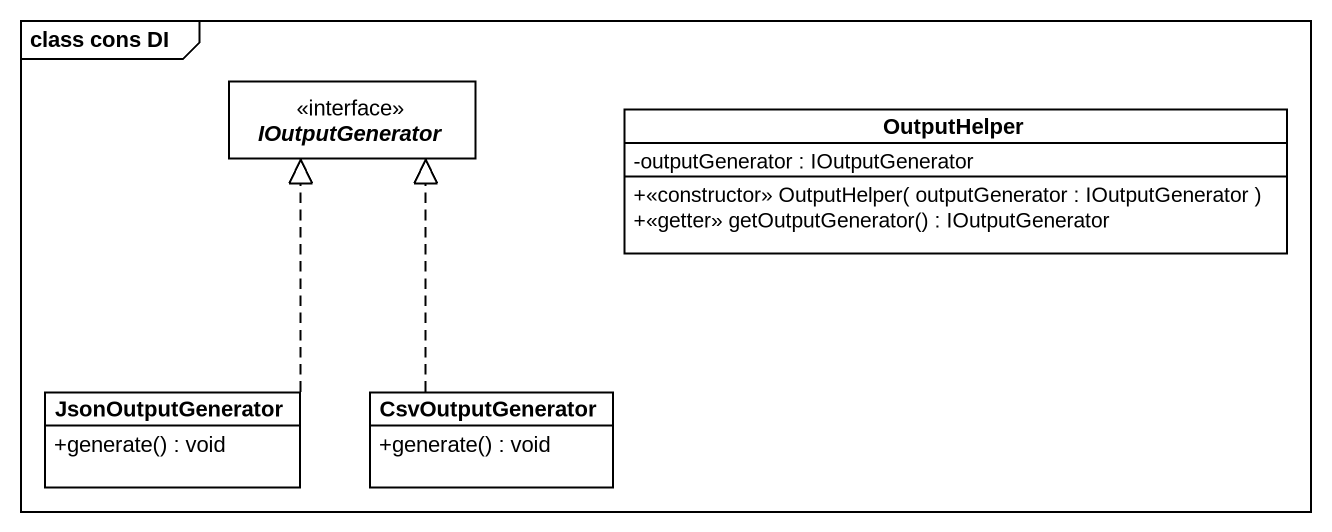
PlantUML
@startuml
mainframe class cons DI
hide circle
hide empty members
skinparam classAttributeIconSize 0
interface IOutputGenerator
class OutputHelper {
  -outputGenerator : IOutputGenerator
  +<<constructor>> OutputHelper( outputGenerator : IOutputGenerator )
  +<<getter>> getOutputGenerator() : IOutputGenerator
}
class JsonOutputGenerator {
  +generate() : void
}
class CsvOutputGenerator {
  +generate() : void
}
JsonOutputGenerator .up.|> IOutputGenerator
CsvOutputGenerator .up.|> IOutputGenerator
@enduml
